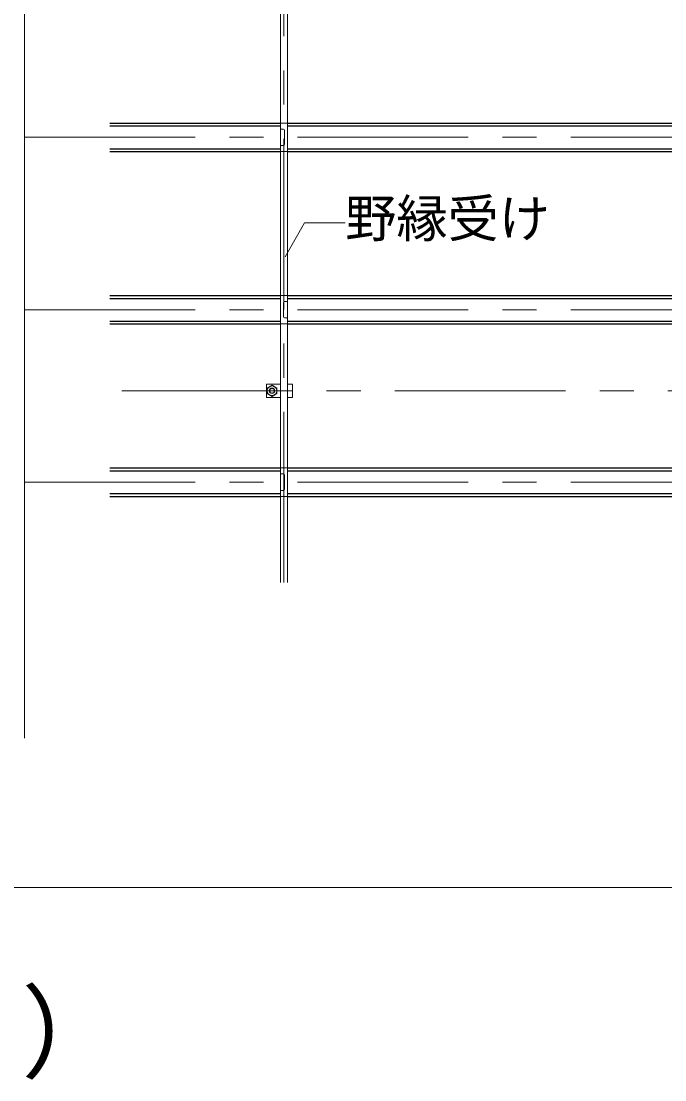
# Model space of a CAD drawing. Units: millimetres on the paper, enlarged 40 times, with parts at other scales. Extents: x -7800 to 7800, y -5387 to 5300.
# Drawn here: x 1400 to 2154, y 252 to 1492 of the extents above; entities that cross this region are included whole.
import ezdxf
from ezdxf.enums import TextEntityAlignment as Align

# ---------------------------------------------------------------- set-up
doc = ezdxf.new("R2010")
doc.units = ezdxf.units.MM
doc.header["$LTSCALE"] = 40
doc.linetypes.add('CHAIN1', pattern=[8, 5, -1, 1, -1])
doc.linetypes.add('DASHED1', pattern=[1.8, 1.2, -0.6])
for name, color, linetype, lineweight in [('8-0_中心線', 4, 'CHAIN1', 9), ('8-1_吊り材', 7, 'Continuous', 18), ('8-2_野縁受け', 3, 'Continuous', 18), ('8-3_野縁', 2, 'Continuous', 25), ('8-5_寸法', 7, 'Continuous', 9), ('8-6_文字', 7, 'Continuous', 18), ('8-A_クリップ', 7, 'Continuous', 18), ('F-3_野縁', 3, 'Continuous', 18)]:
    doc.layers.add(name, color=color, linetype=linetype, lineweight=lineweight)
doc.layers.add('F-6_文字', color=7, linetype='Continuous')
doc.styles.add('ＭＳ ゴシック', font='')
doc.styles.get('ＭＳ ゴシック').set_extended_font_data('MS Gothic')

msp = doc.modelspace()

# ---------------------------------------------------------------- linework, layer by layer
at = {"layer": '8-0_中心線'}
for p, q in [((1707.89, 834.37), (1707.89, 2583.7)), ((1403.89, 1356.04), (3097.89, 1356.04)), ((1403.89, 1154.04), (3097.89, 1154.04)), ((1517.89, 1059.04), (3211.89, 1059.04)), ((1403.89, 952.04), (3097.89, 952.04))]:
    msp.add_line(p, q, dxfattribs=at)
at = {"layer": '8-1_吊り材'}
for p, q in [((1687.23, 1051.37), (1687.23, 1066.7)), ((1687.23, 1066.7), (1703.89, 1066.7)), ((1717.76, 1066.7), (1711.89, 1066.7)), ((1717.76, 1051.37), (1717.76, 1066.7)), ((1688.23, 1055.77), (1693.89, 1052.49)), ((1693.89, 1052.49), (1699.56, 1055.77)), ((1699.56, 1055.77), (1699.56, 1062.31)), ((1703.89, 1051.37), (1687.23, 1051.37)), ((1711.89, 1051.37), (1717.76, 1051.37))]:
    msp.add_line(p, q, dxfattribs=at)
msp.add_lwpolyline([(1688.23, 1055.77), (1688.23, 1062.31), (1693.89, 1065.58), (1699.56, 1062.31)], dxfattribs=at)
for radius in [5.67, 3.18]:
    msp.add_circle((1693.89, 1059.04), radius, dxfattribs=at)
at = {"layer": '8-1_吊り材', "linetype": 'DASHED1'}
msp.add_circle((1693.89, 1059.04), 2.84, dxfattribs=at)
at = {"layer": '8-2_野縁受け'}
for p, q in [((1703.89, 1372.7), (1703.89, 1541.37)), ((1711.89, 1372.7), (1711.89, 1541.37)), ((1703.89, 1346.37), (1703.89, 1365.7)), ((1703.89, 1170.7), (1703.89, 1339.37)), ((1711.89, 1170.7), (1711.89, 1339.37)), ((1711.89, 1144.37), (1711.89, 1163.7)), ((1703.89, 968.7), (1703.89, 1137.37)), ((1711.89, 968.7), (1711.89, 1137.37)), ((1703.89, 942.37), (1703.89, 961.7)), ((1703.89, 834.37), (1703.89, 935.37)), ((1711.89, 834.37), (1711.89, 935.37))]:
    msp.add_line(p, q, dxfattribs=at)
at = {"layer": '8-3_野縁'}
for p, q in [((1503.89, 1372.7), (1703.63, 1372.7)), ((1503.89, 1369.37), (1703.63, 1369.37)), ((1712.16, 1372.7), (2303.63, 1372.7)), ((1712.16, 1369.37), (2303.63, 1369.37)), ((1503.89, 1342.7), (1703.63, 1342.7)), ((1712.16, 1342.7), (2303.63, 1342.7)), ((1503.89, 1339.37), (1703.63, 1339.37)), ((1712.16, 1339.37), (2303.63, 1339.37)), ((1503.89, 1170.7), (1703.63, 1170.7)), ((1503.89, 1167.37), (1703.63, 1167.37)), ((1712.16, 1170.7), (2303.63, 1170.7)), ((1712.16, 1167.37), (2303.63, 1167.37)), ((1503.89, 1140.7), (1703.63, 1140.7)), ((1503.89, 1137.37), (1703.63, 1137.37)), ((1712.16, 1140.7), (2303.63, 1140.7)), ((1712.16, 1137.37), (2303.63, 1137.37)), ((1503.89, 968.7), (1703.63, 968.7)), ((1712.16, 968.7), (2303.63, 968.7)), ((1503.89, 965.37), (1703.63, 965.37)), ((1712.16, 965.37), (2303.63, 965.37)), ((1503.89, 938.7), (1703.63, 938.7)), ((1503.89, 935.37), (1703.63, 935.37)), ((1712.16, 938.7), (2303.63, 938.7)), ((1712.16, 935.37), (2303.63, 935.37))]:
    msp.add_line(p, q, dxfattribs=at)
at = {"layer": '8-5_寸法', "color": 4}
for p, q in [((1403.89, 1356.04), (1403.89, 1558.04)), ((1403.89, 1154.04), (1403.89, 1356.04)), ((1403.89, 652.04), (1403.89, 1154.04))]:
    msp.add_line(p, q, dxfattribs=at)
at = {"layer": '8-6_文字'}
for q in [(1709.2, 1216.2), (1779.59, 1255.82)]:
    msp.add_line((1732.08, 1255.82), q, dxfattribs=at)
at = {"layer": '8-A_クリップ'}
for p, q in [((1707.16, 1365.7), (1703.63, 1365.7)), ((1708.49, 1347.7), (1708.49, 1364.37)), ((1712.16, 1339.37), (1712.16, 1372.7)), ((1703.63, 1339.37), (1703.63, 1346.37)), ((1707.16, 1346.37), (1703.63, 1346.37)), ((1712.16, 1339.37), (1703.63, 1339.37)), ((1703.63, 1170.7), (1703.63, 1137.37)), ((1703.63, 1170.7), (1712.16, 1170.7)), ((1712.16, 1170.7), (1712.16, 1163.7)), ((1707.29, 1162.37), (1707.29, 1145.7)), ((1708.63, 1163.7), (1712.16, 1163.7)), ((1708.63, 1144.37), (1712.16, 1144.37)), ((1712.16, 935.37), (1712.16, 968.7)), ((1707.16, 961.7), (1703.63, 961.7)), ((1708.49, 943.7), (1708.49, 960.37)), ((1703.63, 935.37), (1703.63, 942.37)), ((1707.16, 942.37), (1703.63, 942.37)), ((1712.16, 935.37), (1703.63, 935.37))]:
    msp.add_line(p, q, dxfattribs=at)
for points in [[(1712.16, 1372.7), (1703.63, 1372.7), (1703.63, 1365.7)], [(1703.63, 1137.37), (1712.16, 1137.37), (1712.16, 1144.37)], [(1712.16, 968.7), (1703.63, 968.7), (1703.63, 961.7)]]:
    msp.add_lwpolyline(points, dxfattribs=at)
for centre, start, end in [((1707.16, 1364.37), 0, 90), ((1707.16, 1347.7), 270, 0), ((1708.63, 1162.37), 90, 180), ((1708.63, 1145.7), 180, 270), ((1707.16, 960.37), 0, 90), ((1707.16, 943.7), 270, 0)]:
    msp.add_arc(centre, 1.33, start, end, dxfattribs=at)
at = {"layer": 'F-3_野縁'}
msp.add_line((80, 477.03), (7640, 477.03), dxfattribs=at)

# ---------------------------------------------------------------- texts
at = {"layer": '8-6_文字', "style": 'ＭＳ ゴシック'}
msp.add_text('野縁受け', height=43.99, dxfattribs=at).set_placement((1779.59, 1225.82), align=Align.BOTTOM_LEFT)
at = {"layer": 'F-6_文字', "style": 'ＭＳ ゴシック'}
msp.add_text('□開口補強詳細図（伏図）', height=87.98, dxfattribs=at).set_placement((80, 237.03), align=Align.BOTTOM_LEFT)

doc.saveas('drawing.dxf')
